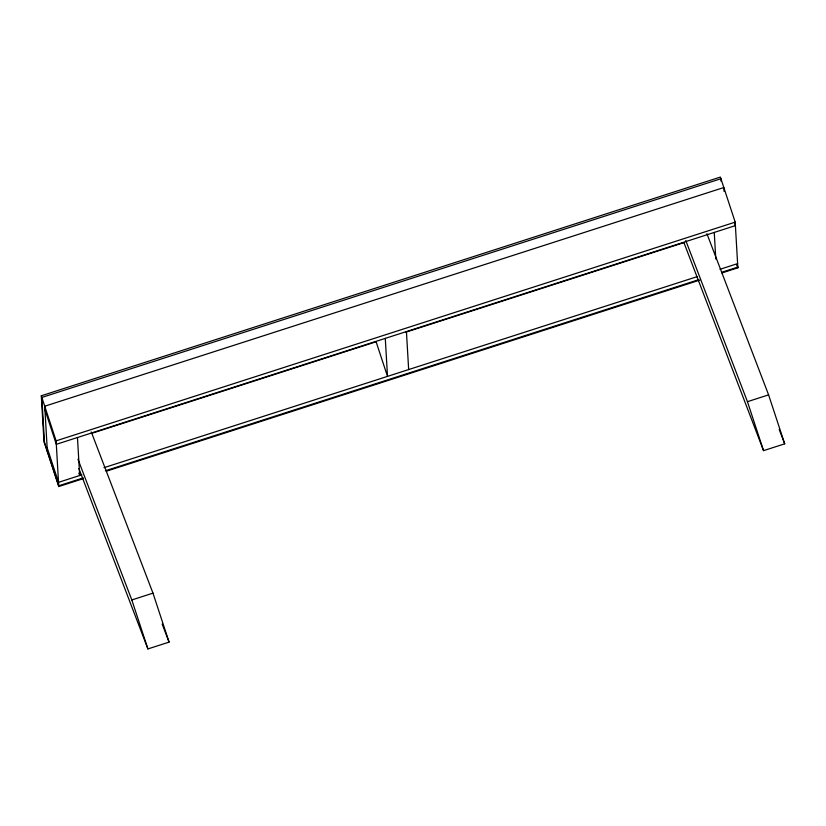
<?xml version="1.0" encoding="UTF-8"?>
<svg xmlns="http://www.w3.org/2000/svg" width="826" height="826" viewBox="0 0 826 826"><rect width="100%" height="100%" fill="white"/><g stroke="black" fill="none" stroke-linecap="round" stroke-linejoin="round"><path stroke-width="1.24" d="M83.333 478.626L58.77 486.535L43.954 441.466L41.3 395.788L720.386 177.074L735.202 222.142L737.855 267.82L721.893 272.962M58.77 486.535L56.116 440.857L735.202 222.142M91.356 433.474L376.253 341.716M405.721 332.228L684.475 242.441M81.857 474.816L58.532 482.332L47.144 447.713M103.962 467.702L697.092 276.669M719.993 269.297L737.618 263.618M83.292 477.893L58.729 485.802L44.459 442.385M105.398 470.779L698.517 279.746M721.852 272.239L737.814 267.097L737.029 264.681M106.668 471.109L699.787 280.086M77.954 459.225L131.819 599.955L152.975 593.14L169.072 642.112L147.916 648.926L78.883 468.548M685.756 240.5L747.447 401.684L768.603 394.869L784.7 443.841L763.544 450.645L683.928 242.627M706.911 233.686L768.603 394.869M779.176 429.406L784.7 443.841M91.283 431.957L152.975 593.14M162.164 624.074L169.072 642.112M734.624 223.226L735.408 225.612L56.323 444.326L44.934 409.706M737.071 265.414L737.855 267.82M747.447 401.684L763.544 450.645M376.109 341.757L387.497 376.388L385.288 338.371M131.819 599.955L147.916 648.926M78.893 473.133L79.678 475.518L77.468 437.512M41.3 395.788L56.116 440.857M724.041 191.374L723.824 187.523L44.738 406.227L47.35 451.182M721.077 181.297L720.933 178.726L41.847 397.44L44.501 443.118M714.253 232.426L715.801 259.034M406.433 331.567L408.653 369.573"/></g></svg>
